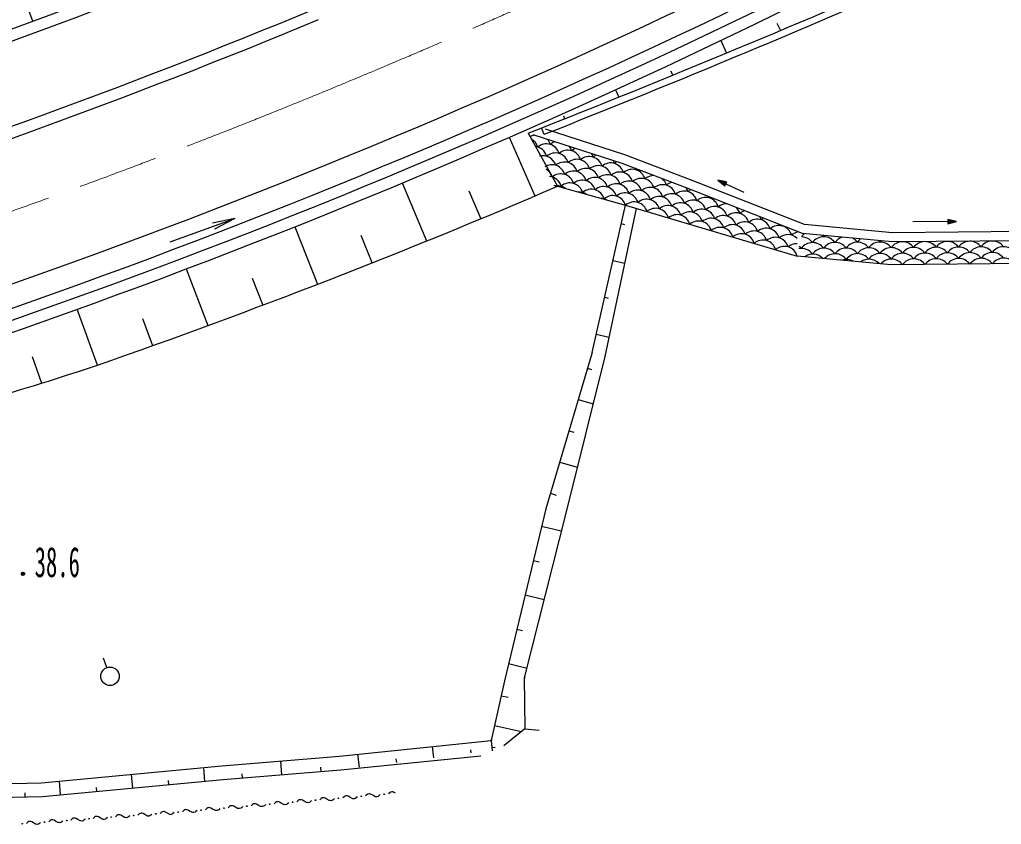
# Model space of a CAD drawing. Units: millimetres, scale not verified. Extents: x 40000 to 680000, y 20000 to 380000.
# Drawn here: x 493847 to 536774, y 260732 to 295919 of the extents above; entities that cross this region are included whole.
import ezdxf
from ezdxf.enums import TextEntityAlignment as Align

# ---------------------------------------------------------------- set-up
doc = ezdxf.new("R2010")
doc.units = ezdxf.units.MM
doc.header["$LTSCALE"] = 1000
doc.linetypes.add('CHAIN', pattern=[18.5, 12, -1.5, 3.5, -1.5])
doc.layers.add('M-BGD', color=7, linetype='Continuous', lineweight=25)
doc.layers.add('M-BMK', color=2, linetype='CHAIN', lineweight=13)
doc.styles.add('ＭＳ ゴシック', font='')
doc.styles.get('ＭＳ ゴシック').set_extended_font_data('MS Gothic')

msp = doc.modelspace()

# ---------------------------------------------------------------- linework, layer by layer
at = {"layer": 'M-BGD'}
for p, q in [((494423, 295853), (494210, 296429)), ((526954, 295769), (527113, 295444)), ((524501, 295001), (524759, 294460)), ((522311, 293683), (522402, 293488)), ((519895, 292849), (520042, 292529)), ((517621, 291708), (517678, 291581)), ((516784, 290904), (516673, 291183)), ((520316, 290010), (516846, 291127)), ((515255, 290774), (516376, 288209)), ((516087, 290951), (517370, 288634)), ((520194, 289629), (516301, 290882)), ((523186, 288920), (520316, 290010)), ((523035, 288549), (520194, 289629)), ((528168, 286958), (523186, 288920)), ((524382, 288900), (524683, 288658)), ((524762, 288828), (524382, 288900)), ((524382, 288900), (525520, 288374)), ((510580, 288777), (511639, 286240)), ((517205, 288681), (520338, 287804)), ((528074, 286565), (523035, 288549)), ((524417, 288884), (524748, 288819)), ((524681, 288675), (524418, 288884)), ((524452, 288868), (524729, 288812)), ((524674, 288693), (524452, 288868)), ((524486, 288852), (524710, 288805)), ((524667, 288712), (524486, 288852)), ((524521, 288836), (524692, 288799)), ((524660, 288731), (524521, 288836)), ((524555, 288820), (524673, 288792)), ((524653, 288749), (524555, 288820)), ((524650, 288776), (524590, 288804)), ((524590, 288804), (524654, 288785)), ((524646, 288768), (524590, 288804)), ((524654, 288785), (524646, 288768)), ((524673, 288792), (524653, 288749)), ((524692, 288799), (524660, 288731)), ((524710, 288805), (524667, 288712)), ((524729, 288812), (524674, 288693)), ((524748, 288819), (524681, 288675)), ((524683, 288658), (524762, 288828)), ((513491, 288433), (514012, 287215)), ((518883, 281361), (520338, 287804)), ((520799, 287668), (519439, 281194)), ((520338, 287804), (527840, 285583)), ((500435, 286199), (503257, 287218)), ((503257, 287218), (502278, 287013)), ((503257, 287218), (502373, 286751)), ((534812, 287092), (534436, 287182)), ((534436, 287182), (534438, 286994)), ((505873, 286858), (506871, 284350)), ((520156, 286999), (520300, 286966)), ((532019, 286600), (528168, 286958)), ((534812, 287092), (532902, 287072)), ((534438, 286994), (534812, 287092)), ((534447, 287009), (534445, 287168)), ((534445, 287168), (534772, 287092)), ((534773, 287092), (534447, 287009)), ((534461, 287023), (534459, 287154)), ((534459, 287154), (534735, 287091)), ((534735, 287091), (534461, 287023)), ((534475, 287037), (534474, 287140)), ((534474, 287140), (534697, 287091)), ((534697, 287091), (534475, 287037)), ((534489, 287051), (534488, 287126)), ((534488, 287126), (534659, 287091)), ((534659, 287091), (534489, 287051)), ((534503, 287065), (534502, 287112)), ((534502, 287112), (534621, 287090)), ((534621, 287090), (534503, 287065)), ((534516, 287080), (534516, 287098)), ((534516, 287098), (534583, 287090)), ((534516, 287089), (534583, 287090)), ((534583, 287090), (534516, 287080)), ((509259, 285285), (508774, 286475)), ((532002, 286200), (528074, 286565)), ((538829, 286659), (532019, 286600)), ((538831, 286259), (532002, 286200)), ((531960, 285199), (527840, 285583)), ((519792, 285388), (520296, 285274)), ((538836, 285259), (531960, 285199)), ((501135, 285018), (502073, 282540)), ((504018, 284614), (504476, 283435)), ((519428, 283777), (519587, 283741)), ((497247, 280810), (496366, 283256)), ((499225, 282851), (499663, 281665)), ((519065, 282166), (519617, 282041)), ((494398, 281187), (494806, 280023)), ((518883, 281361), (516853, 274523)), ((519431, 281189), (517738, 274391)), ((518680, 280677), (518856, 280625)), ((518274, 279309), (518920, 279118)), ((517868, 277942), (518079, 277879)), ((517462, 276574), (518227, 276347)), ((517056, 275207), (517303, 275133)), ((516853, 274523), (515043, 267011)), ((517738, 274391), (515909, 267136)), ((516672, 273772), (517532, 273565)), ((516310, 272269), (516564, 272208)), ((515948, 270767), (516783, 270566)), ((515586, 269265), (515833, 269205)), ((497659, 267591), (497511, 267999)), ((515224, 267762), (516034, 267567)), ((515043, 267011), (514465, 264405)), ((515909, 267136), (515936, 264914)), ((514899, 266359), (515209, 266291)), ((514610, 265056), (515789, 264795)), ((515936, 264914), (515012, 264168)), ((515936, 264914), (516566, 264851)), ((507829, 263719), (514465, 264405)), ((511963, 263645), (511900, 264139)), ((514465, 264405), (514514, 263949)), ((514498, 264093), (514644, 264108)), ((502690, 263285), (507829, 263719)), ((507892, 263122), (514014, 263729)), ((508707, 263227), (508633, 263802)), ((510335, 263436), (510314, 263596)), ((513592, 263854), (513574, 263991)), ((494796, 262544), (502690, 263285)), ((501951, 262613), (501895, 263210)), ((505316, 262904), (505266, 263502)), ((507034, 263049), (507018, 263229)), ((498796, 262317), (498740, 262914)), ((502740, 262687), (507892, 263122)), ((503599, 262759), (503584, 262939)), ((488778, 262437), (494796, 262544)), ((494852, 261947), (502740, 262687)), ((495641, 262021), (495585, 262618)), ((497219, 262169), (497202, 262348)), ((500374, 262465), (500357, 262644)), ((488780, 261837), (494851, 261948)), ((494093, 261933), (494090, 262112)), ((507030, 261856), (506975, 261804)), ((507076, 261886), (507030, 261856)), ((507123, 261895), (507076, 261886)), ((507161, 261890), (507123, 261895)), ((507213, 261872), (507161, 261890)), ((507285, 261830), (507213, 261872)), ((507610, 261859), (507556, 261806)), ((508031, 261943), (507975, 261890)), ((508076, 261972), (508031, 261943)), ((508123, 261981), (508076, 261972)), ((508162, 261977), (508123, 261981)), ((508214, 261958), (508162, 261977)), ((508285, 261917), (508214, 261958)), ((508383, 261865), (508285, 261917)), ((508419, 261855), (508383, 261865)), ((508470, 261852), (508419, 261855)), ((508519, 261866), (508470, 261852)), ((508557, 261892), (508519, 261866)), ((508610, 261945), (508557, 261892)), ((509032, 262029), (508976, 261976)), ((509077, 262058), (509032, 262029)), ((509124, 262067), (509077, 262058)), ((509162, 262063), (509124, 262067)), ((509214, 262045), (509162, 262063)), ((509286, 262003), (509214, 262045)), ((509384, 261951), (509286, 262003)), ((509420, 261942), (509384, 261951)), ((509470, 261938), (509420, 261942)), ((509519, 261953), (509470, 261938)), ((509558, 261979), (509519, 261953)), ((509611, 262031), (509558, 261979)), ((510032, 262115), (509976, 262063)), ((510078, 262145), (510032, 262115)), ((510125, 262154), (510078, 262145)), ((510163, 262149), (510125, 262154)), ((510215, 262131), (510163, 262149)), ((510284, 262091), (510215, 262131)), ((502028, 261425), (501972, 261372)), ((502073, 261454), (502028, 261425)), ((502120, 261463), (502073, 261454)), ((502158, 261459), (502120, 261463)), ((502210, 261441), (502158, 261459)), ((502282, 261399), (502210, 261441)), ((502607, 261427), (502554, 261374)), ((503028, 261511), (502972, 261458)), ((503074, 261540), (503028, 261511)), ((503121, 261549), (503074, 261540)), ((503159, 261545), (503121, 261549)), ((503211, 261527), (503159, 261545)), ((503282, 261485), (503211, 261527)), ((503380, 261433), (503282, 261485)), ((503416, 261424), (503380, 261433)), ((503467, 261420), (503416, 261424)), ((503516, 261435), (503467, 261420)), ((503554, 261461), (503516, 261435)), ((503608, 261513), (503554, 261461)), ((504029, 261597), (503973, 261545)), ((504074, 261627), (504029, 261597)), ((504121, 261636), (504074, 261627)), ((504159, 261631), (504121, 261636)), ((504211, 261613), (504159, 261631)), ((504283, 261572), (504211, 261613)), ((504381, 261519), (504283, 261572)), ((504417, 261510), (504381, 261519)), ((504468, 261507), (504417, 261510)), ((504517, 261521), (504468, 261507)), ((504555, 261547), (504517, 261521)), ((504608, 261600), (504555, 261547)), ((505029, 261684), (504973, 261631)), ((505075, 261713), (505029, 261684)), ((505122, 261722), (505075, 261713)), ((505160, 261718), (505122, 261722)), ((505212, 261700), (505160, 261718)), ((505284, 261658), (505212, 261700)), ((505381, 261606), (505284, 261658)), ((505417, 261596), (505381, 261606)), ((505468, 261593), (505417, 261596)), ((505517, 261607), (505468, 261593)), ((505555, 261633), (505517, 261607)), ((505609, 261686), (505555, 261633)), ((506030, 261770), (505974, 261717)), ((506075, 261799), (506030, 261770)), ((506122, 261808), (506075, 261799)), ((506161, 261804), (506122, 261808)), ((506212, 261786), (506161, 261804)), ((506284, 261744), (506212, 261786)), ((506382, 261692), (506284, 261744)), ((506418, 261683), (506382, 261692)), ((506469, 261679), (506418, 261683)), ((506518, 261694), (506469, 261679)), ((506556, 261720), (506518, 261694)), ((506609, 261772), (506556, 261720)), ((507382, 261778), (507285, 261830)), ((507419, 261769), (507382, 261778)), ((507469, 261766), (507419, 261769)), ((507518, 261780), (507469, 261766)), ((507556, 261806), (507518, 261780)), ((496193, 260997), (496148, 260970)), ((496239, 261006), (496193, 260997)), ((496276, 261001), (496239, 261006)), ((496326, 260983), (496276, 261001)), ((497122, 261042), (497067, 260991)), ((497166, 261070), (497122, 261042)), ((497212, 261078), (497166, 261070)), ((497249, 261073), (497212, 261078)), ((497300, 261055), (497249, 261073)), ((497369, 261014), (497300, 261055)), ((497463, 260962), (497369, 261014)), ((497685, 261037), (497633, 260987)), ((498095, 261114), (498041, 261064)), ((498140, 261142), (498095, 261114)), ((498186, 261150), (498140, 261142)), ((498223, 261146), (498186, 261150)), ((498273, 261127), (498223, 261146)), ((498342, 261086), (498273, 261127)), ((498437, 261034), (498342, 261086)), ((498472, 261025), (498437, 261034)), ((498521, 261021), (498472, 261025)), ((498569, 261034), (498521, 261021)), ((498606, 261059), (498569, 261034)), ((498659, 261110), (498606, 261059)), ((499069, 261187), (499014, 261136)), ((499113, 261214), (499069, 261187)), ((499159, 261223), (499113, 261214)), ((499196, 261218), (499159, 261223)), ((499247, 261200), (499196, 261218)), ((499316, 261158), (499247, 261200)), ((499410, 261107), (499316, 261158)), ((499445, 261097), (499410, 261107)), ((499494, 261093), (499445, 261097)), ((499542, 261107), (499494, 261093)), ((499580, 261132), (499542, 261107)), ((499632, 261182), (499580, 261132)), ((500043, 261259), (499988, 261208)), ((500087, 261287), (500043, 261259)), ((500133, 261295), (500087, 261287)), ((500170, 261290), (500133, 261295)), ((500220, 261272), (500170, 261290)), ((500289, 261231), (500220, 261272)), ((500384, 261179), (500289, 261231)), ((500419, 261169), (500384, 261179)), ((500468, 261166), (500419, 261169)), ((500516, 261179), (500468, 261166)), ((500553, 261204), (500516, 261179)), ((500606, 261254), (500553, 261204)), ((501027, 261338), (500971, 261286)), ((501072, 261368), (501027, 261338)), ((501119, 261377), (501072, 261368)), ((501158, 261372), (501119, 261377)), ((501210, 261354), (501158, 261372)), ((501281, 261312), (501210, 261354)), ((501379, 261260), (501281, 261312)), ((501415, 261251), (501379, 261260)), ((501466, 261248), (501415, 261251)), ((501515, 261262), (501466, 261248)), ((501553, 261288), (501515, 261262)), ((501606, 261341), (501553, 261288)), ((502380, 261347), (502282, 261399)), ((502416, 261337), (502380, 261347)), ((502466, 261334), (502416, 261337)), ((502516, 261348), (502466, 261334)), ((502554, 261374), (502516, 261348)), ((494201, 260825), (494146, 260774)), ((494246, 260853), (494201, 260825)), ((494291, 260861), (494246, 260853)), ((494329, 260856), (494291, 260861)), ((494379, 260838), (494329, 260856)), ((494448, 260797), (494379, 260838)), ((494542, 260745), (494448, 260797)), ((494577, 260735), (494542, 260745)), ((494627, 260732), (494577, 260735)), ((494675, 260745), (494627, 260732)), ((494712, 260770), (494675, 260745)), ((494764, 260820), (494712, 260770)), ((495175, 260897), (495120, 260847)), ((495219, 260925), (495175, 260897)), ((495265, 260933), (495219, 260925)), ((495302, 260929), (495265, 260933)), ((495352, 260910), (495302, 260929)), ((495422, 260869), (495352, 260910)), ((495516, 260817), (495422, 260869)), ((495551, 260808), (495516, 260817)), ((495600, 260804), (495551, 260808)), ((495648, 260817), (495600, 260804)), ((495685, 260842), (495648, 260817)), ((495738, 260893), (495685, 260842)), ((496148, 260970), (496093, 260919)), ((496395, 260941), (496326, 260983)), ((496490, 260890), (496395, 260941)), ((496525, 260880), (496490, 260890)), ((496574, 260876), (496525, 260880)), ((496622, 260890), (496574, 260876)), ((496659, 260915), (496622, 260890)), ((496712, 260965), (496659, 260915)), ((497498, 260952), (497463, 260962)), ((497547, 260949), (497498, 260952)), ((497595, 260962), (497547, 260949)), ((497633, 260987), (497595, 260962))]:
    msp.add_line(p, q, dxfattribs=at)
for centre, radius in [((493994, 271688), 75), ((493994, 271688), 65.6), ((493994, 271688), 56.3), ((493994, 271688), 46.9), ((493994, 271688), 37.5), ((493994, 271688), 28.2), ((493993, 271688), 18.8), ((493994, 271688), 9.4), ((497799, 267206), 403), ((515930, 267151), 9.4), ((514465, 264404), 18.8), ((514465, 264405), 9.4), ((507785, 261874), 15), ((508786, 261960), 15), ((509786, 262046), 15), ((502782, 261442), 15), ((503782, 261528), 15), ((504783, 261615), 15), ((505784, 261701), 15), ((506784, 261787), 15), ((497855, 261050), 14.7), ((498829, 261122), 14.7), ((499802, 261195), 14.7), ((500781, 261269), 15), ((501781, 261356), 15), ((493961, 260761), 14.7), ((494935, 260833), 14.7), ((495908, 260905), 14.7), ((496882, 260978), 14.7)]:
    msp.add_circle(centre, radius, dxfattribs=at)
for centre, radius, start, end in [((393083, 570236), 303000, 284.97742, 298.07581), ((393083, 570236), 304000, 284.97742, 298.07581), ((393083, 570236), 292500, 282.15424, 293.22162), ((393083, 570236), 304500, 285.01306, 298.07581), ((393083, 570236), 293000, 282.15424, 293.22229), ((393083, 570236), 305000, 285.04865, 298.07581), ((326411, 772245), 517320, 291.50916, 293.67651), ((326411, 772245), 517620, 291.57898, 293.67651), ((393083, 570236), 296500, 282.15424, 292.53784), ((393083, 570236), 297000, 282.15424, 292.53784), ((516488, 290305), 579, 103.9029, 122.5896), ((515943, 290186), 579, 15.8592, 60.7297), ((516488, 290305), 579, 15.8592, 40.4083), ((516335, 289789), 579, 15.8592, 85.1245), ((516881, 289908), 579, 15.8592, 131.1519), ((517426, 290027), 579, 108.0035, 131.1519), ((517818, 289631), 579, 15.8592, 131.1519), ((517426, 290027), 579, 15.8592, 36.3077), ((518364, 289750), 579, 111.7324, 131.1519), ((516728, 289392), 579, 15.8592, 104.2549), ((517273, 289511), 579, 15.8592, 131.1519), ((518211, 289234), 579, 15.8592, 131.1519), ((518756, 289353), 579, 15.8592, 131.1519), ((518364, 289750), 579, 15.8592, 32.5788), ((519301, 289472), 579, 115.1879, 131.1519), ((517120, 288995), 579, 15.8592, 122.0506), ((516575, 288876), 579, 15.8592, 59.7666), ((517666, 289114), 579, 15.8592, 131.1519), ((518603, 288837), 579, 15.8592, 131.1519), ((519149, 288956), 579, 15.8592, 131.1519), ((519694, 289075), 579, 15.8592, 131.1519), ((519301, 289472), 579, 15.8592, 29.1232), ((520239, 289194), 579, 118.4332, 131.1519), ((520632, 288797), 579, 15.8592, 131.1519), ((520239, 289194), 579, 15.8592, 21.6028), ((521177, 288917), 579, 126.0055, 131.1519), ((516967, 288479), 579, 15.8592, 84.5223), ((517513, 288598), 579, 15.8592, 131.1519), ((518058, 288717), 579, 15.8592, 131.1519), ((518451, 288321), 579, 15.8592, 131.1519), ((518996, 288440), 579, 15.8592, 131.1519), ((519541, 288559), 579, 15.8592, 131.1519), ((520087, 288678), 579, 15.8592, 131.1519), ((521025, 288401), 579, 15.8592, 131.1519), ((521570, 288520), 579, 87.8627, 131.1519), ((521570, 288520), 579, 15.8592, 50.5218), ((395864, 571361), 307731, 289.23541, 293.25629), ((517360, 288082), 579, 51.8027, 96.9369), ((517905, 288201), 579, 15.8592, 131.1519), ((518843, 287924), 579, 15.8592, 131.1519), ((519388, 288043), 579, 15.8592, 131.1519), ((519934, 288162), 579, 15.8592, 131.1519), ((520479, 288281), 579, 15.8592, 131.1519), ((521417, 288004), 579, 15.8592, 131.1519), ((521962, 288123), 579, 15.8592, 131.1519), ((522508, 288242), 579, 104.0767, 131.1519), ((522508, 288242), 579, 15.8592, 34.3078), ((523445, 287964), 579, 115.5205, 131.1519), ((518298, 287805), 579, 55.977, 92.7626), ((519236, 287527), 579, 61.3777, 87.362), ((519781, 287646), 579, 15.8592, 131.1519), ((520326, 287765), 579, 15.8592, 131.1519), ((520871, 287885), 579, 15.8592, 131.1519), ((521264, 287488), 579, 15.8592, 131.1519), ((521809, 287607), 579, 15.8592, 131.1519), ((522355, 287726), 579, 15.8592, 131.1519), ((522900, 287845), 579, 15.8592, 131.1519), ((523838, 287567), 579, 15.8592, 131.1519), ((523445, 287964), 579, 15.8592, 21.8207), ((524383, 287687), 579, 125.8841, 131.1519), ((520719, 287369), 579, 15.8592, 131.1519), ((521657, 287091), 579, 15.8592, 131.1519), ((522202, 287210), 579, 15.8592, 131.1519), ((522747, 287329), 579, 15.8592, 131.1519), ((523292, 287448), 579, 15.8592, 131.1519), ((523685, 287051), 579, 15.8592, 131.1519), ((524230, 287171), 579, 15.8592, 131.1519), ((524776, 287290), 579, 89.6817, 131.1519), ((524776, 287290), 579, 15.8592, 47.6595), ((522595, 286813), 579, 15.8592, 131.1519), ((523140, 286932), 579, 15.8592, 131.1519), ((524077, 286655), 579, 15.8592, 131.1519), ((524623, 286774), 579, 15.8592, 131.1519), ((525168, 286893), 579, 15.8592, 131.1519), ((525714, 287012), 579, 106.3813, 131.1519), ((526106, 286615), 579, 15.8592, 131.1519), ((525714, 287012), 579, 15.8592, 30.9599), ((526651, 286734), 579, 118.2264, 131.1519), ((523532, 286535), 579, 15.8592, 131.1519), ((524470, 286258), 579, 15.8592, 131.1519), ((525015, 286377), 579, 15.8592, 131.1519), ((525560, 286496), 579, 15.8592, 131.1519), ((526498, 286218), 579, 15.8592, 131.1519), ((527044, 286338), 579, 15.8592, 131.1519), ((525408, 285980), 579, 15.8592, 131.1519), ((525953, 286099), 579, 15.8592, 131.1519), ((526891, 285822), 579, 15.8592, 131.1519), ((527436, 285941), 579, 45.2482, 131.1519), ((527981, 286060), 579, 103.6393, 131.1519), ((528025, 285808), 608, 36.5445, 88.7076), ((528514, 286062), 608, 125.4604, 140.2082), ((529007, 285817), 608, 36.5445, 144.4435), ((528514, 286062), 608, 36.5445, 43.9109), ((529496, 286071), 608, 138.2698, 144.4435), ((529990, 285825), 608, 107.582, 144.4435), ((529990, 285825), 608, 36.5445, 61.7894), ((530972, 285834), 608, 125.4354, 144.4435), ((526346, 285702), 579, 15.8592, 131.1519), ((527284, 285425), 579, 15.8592, 131.1519), ((527829, 285544), 579, 88.6125, 131.1519), ((528029, 285308), 608, 36.5445, 100.6429), ((527536, 285554), 608, 36.5445, 48.1596), ((528518, 285562), 608, 36.5445, 144.4435), ((529011, 285317), 608, 36.5445, 144.4435), ((529501, 285571), 608, 36.5445, 144.4435), ((529994, 285325), 608, 36.5445, 144.4435), ((530483, 285579), 608, 36.5445, 144.4435), ((530976, 285334), 608, 36.5445, 144.4435), ((531465, 285588), 608, 36.5445, 144.4435), ((530972, 285834), 608, 36.5445, 43.936), ((531954, 285842), 608, 138.2495, 144.4435), ((531959, 285342), 608, 36.5445, 144.4435), ((532448, 285596), 608, 90.494, 144.4435), ((532448, 285596), 608, 36.5445, 90.494), ((532941, 285351), 608, 36.5445, 144.4435), ((533430, 285605), 608, 90.494, 144.4435), ((533430, 285605), 608, 36.5445, 90.494), ((533923, 285359), 608, 36.5445, 144.4435), ((534412, 285613), 608, 90.494, 144.4435), ((534412, 285613), 608, 36.5445, 90.494), ((534906, 285368), 608, 36.5445, 144.4435), ((535395, 285622), 608, 90.494, 144.4435), ((535395, 285622), 608, 36.5445, 90.494), ((535888, 285376), 608, 36.5445, 144.4435), ((536377, 285630), 608, 90.494, 144.4435), ((536377, 285630), 608, 36.5445, 90.494), ((536870, 285384), 608, 36.5445, 144.4435), ((528523, 285062), 608, 43.175, 126.1963), ((529505, 285071), 608, 36.5445, 138.8692), ((530487, 285079), 608, 36.5445, 144.4435), ((531470, 285088), 608, 36.5445, 144.4435), ((532452, 285096), 608, 36.5445, 144.4435), ((533434, 285105), 608, 36.5445, 144.4435), ((533928, 284859), 608, 36.5445, 144.4435), ((534416, 285113), 608, 36.5445, 144.4435), ((534910, 284868), 608, 36.5445, 144.4435), ((535399, 285122), 608, 36.5445, 144.4435), ((535892, 284876), 608, 36.5445, 144.4435), ((536381, 285130), 608, 36.5445, 144.4435), ((536875, 284884), 608, 36.5445, 144.4435), ((529998, 284825), 608, 60.5753, 108.7961), ((530981, 284834), 608, 43.1997, 126.1717), ((531963, 284842), 608, 36.5445, 138.8491), ((532945, 284851), 608, 36.5445, 144.4435), ((456826, 401882), 127641, 283.85681, 288.46185)]:
    msp.add_arc(centre, radius, start, end, dxfattribs=at)
at = {"layer": 'M-BMK'}
msp.add_arc((393083, 570237), 300000, 287.58893, 305.66943, dxfattribs=at)

# ---------------------------------------------------------------- texts
at = {"layer": 'M-BGD', "style": 'ＭＳ ゴシック', "width": 0.55}
msp.add_text('38.6', height=1320, dxfattribs=at).set_placement((494506, 271147), align=Align.BOTTOM_LEFT)

doc.saveas('drawing.dxf')
